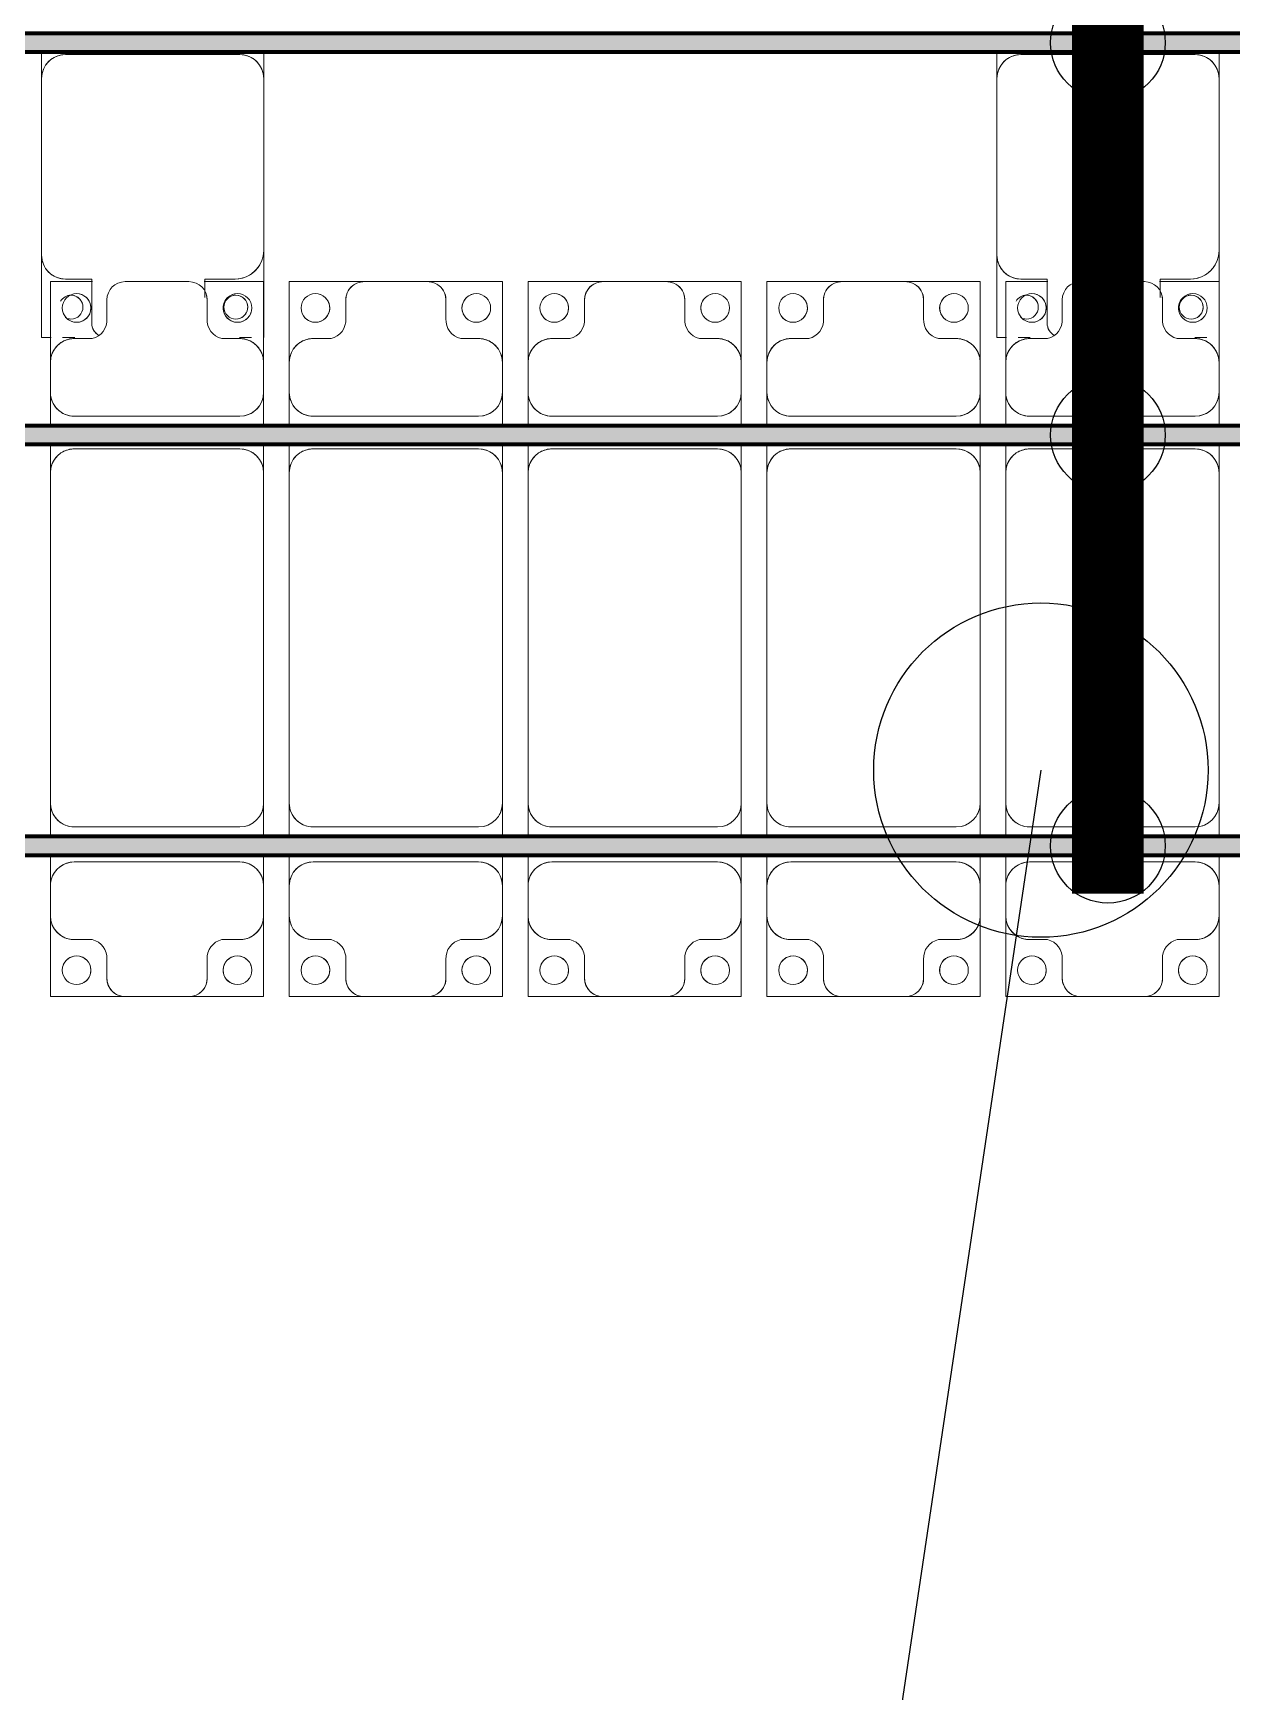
# Model space of a CAD drawing. Header units: millimetres. Extents: x -291190 to 146725, y 19759 to 185158.
# Drawn here: x -259430 to -256920, y 63380 to 66853 of the extents above; entities that cross this region are included whole.
import ezdxf

# ---------------------------------------------------------------- set-up
doc = ezdxf.new("R2010")
doc.units = ezdxf.units.MM
doc.layers.add('A-GENM', color=13, linetype='Continuous', lineweight=9)
doc.layers.add('S-BEAM', color=12, linetype='Continuous', lineweight=9)
for name, color, linetype in [('GC-BICH NEO', 6, 'Continuous'), ('GC-DAY NEO', 5, 'Continuous'), ('GC-HOP 40x60 GIA CUONG', 1, 'Continuous')]:
    doc.layers.add(name, color=color, linetype=linetype)

# ---------------------------------------------------------------- blocks, each defined once
blk = doc.blocks.new('Dầm C52 - Dầm C52-73879-KHUNG KẾT CẤU BÈ PIN 4')
at = {"layer": 'S-BEAM', "lineweight": 140}
blk.add_hatch(color=1, dxfattribs=at).paths.add_polyline_path([(-101365.1, 20), (-101557, 20), (-101557, -20), (101557, -20), (101557, 20), (-100456.6, 20)])
at = {"layer": 'S-BEAM', "color": 1, "lineweight": 140}
for p, q in [((-101557, 20), (101557, 20)), ((101557, -20), (-101557, -20))]:
    blk.add_line(p, q, dxfattribs=at)
blk = doc.blocks.new('Dai phaodi lai - DẢI PHAO DI LẠI-72756-KHUNG KẾT CẤU BÈ PIN 4')
at = {"layer": 'A-GENM', "color": 7}
for p, q in [((175776.8, 748.4), (175933.1, 748.4)), ((175776.8, 579.3), (175776.8, 748.4)), ((175776.8, 748.4), (175776.8, 579.3)), ((175933.1, 748.4), (175776.8, 748.4)), ((176066.9, 748.4), (175933.1, 748.4)), ((176066.9, 748.4), (176223.2, 748.4)), ((176223.2, 748.4), (176066.9, 748.4)), ((176223.2, 748.4), (176223.2, 579.3)), ((176223.2, 579.3), (176223.2, 748.4)), ((176276.8, 748.4), (176433.1, 748.4)), ((176276.8, 579.3), (176276.8, 748.4)), ((176276.8, 748.4), (176276.8, 579.3)), ((176433.1, 748.4), (176276.8, 748.4)), ((176566.9, 748.4), (176433.1, 748.4)), ((176566.9, 748.4), (176723.2, 748.4)), ((176723.2, 748.4), (176566.9, 748.4)), ((176723.2, 748.4), (176723.2, 579.3)), ((176723.2, 579.3), (176723.2, 748.4)), ((176776.8, 748.4), (176933.1, 748.4)), ((176776.8, 579.3), (176776.8, 748.4)), ((176776.8, 748.4), (176776.8, 579.3)), ((176933.1, 748.4), (176776.8, 748.4)), ((177066.9, 748.4), (176933.1, 748.4)), ((177066.9, 748.4), (177223.2, 748.4)), ((177223.2, 748.4), (177066.9, 748.4)), ((177223.2, 748.4), (177223.2, 579.3)), ((177223.2, 579.3), (177223.2, 748.4)), ((177276.8, 748.4), (177433.1, 748.4)), ((177276.8, 579.3), (177276.8, 748.4)), ((177276.8, 748.4), (177276.8, 579.3)), ((177433.1, 748.4), (177276.8, 748.4)), ((177566.9, 748.4), (177433.1, 748.4)), ((177566.9, 748.4), (177723.2, 748.4)), ((177723.2, 748.4), (177566.9, 748.4)), ((177723.2, 748.4), (177723.2, 579.3)), ((177723.2, 579.3), (177723.2, 748.4)), ((177776.8, 748.4), (177933.1, 748.4)), ((177776.8, 579.3), (177776.8, 748.4)), ((177776.8, 748.4), (177776.8, 579.3)), ((177933.1, 748.4), (177776.8, 748.4)), ((178066.9, 748.4), (177933.1, 748.4)), ((178066.9, 748.4), (178223.2, 748.4)), ((178223.2, 748.4), (178066.9, 748.4)), ((178223.2, 748.4), (178223.2, 579.3)), ((178223.2, 579.3), (178223.2, 748.4)), ((175895.1, 710.4), (175895.1, 670.7)), ((176104.9, 670.7), (176104.9, 710.4)), ((176395.1, 710.4), (176395.1, 670.7)), ((176604.9, 670.7), (176604.9, 710.4)), ((176895.1, 710.4), (176895.1, 670.7)), ((177104.9, 670.7), (177104.9, 710.4)), ((177395.1, 710.4), (177395.1, 670.7)), ((177604.9, 670.7), (177604.9, 710.4)), ((177895.1, 710.4), (177895.1, 670.7)), ((178104.9, 670.7), (178104.9, 710.4)), ((175864.3, 629.3), (175826.8, 629.3)), ((176173.2, 629.3), (176135.7, 629.3)), ((176364.3, 629.3), (176326.8, 629.3)), ((176673.2, 629.3), (176635.7, 629.3)), ((176864.3, 629.3), (176826.8, 629.3)), ((177173.2, 629.3), (177135.7, 629.3)), ((177364.3, 629.3), (177326.8, 629.3)), ((177673.2, 629.3), (177635.7, 629.3)), ((177864.3, 629.3), (177826.8, 629.3)), ((178173.2, 629.3), (178135.7, 629.3)), ((175776.8, 579.3), (175776.8, 516.7)), ((176223.2, 516.7), (176223.2, 579.3)), ((176276.8, 579.3), (176276.8, 516.7)), ((176723.2, 516.7), (176723.2, 579.3)), ((176776.8, 579.3), (176776.8, 516.7)), ((177223.2, 516.7), (177223.2, 579.3)), ((177276.8, 579.3), (177276.8, 516.7)), ((177723.2, 516.7), (177723.2, 579.3)), ((177776.8, 579.3), (177776.8, 516.7)), ((178223.2, 516.7), (178223.2, 579.3)), ((175776.8, 452.9), (175776.8, 516.7)), ((175776.8, 452.9), (175776.8, 516.7)), ((176223.2, 516.7), (176223.2, 452.9)), ((176223.2, 516.7), (176223.2, 452.9)), ((176276.8, 452.9), (176276.8, 516.7)), ((176276.8, 452.9), (176276.8, 516.7)), ((176723.2, 516.7), (176723.2, 452.9)), ((176723.2, 516.7), (176723.2, 452.9)), ((176776.8, 452.9), (176776.8, 516.7)), ((176776.8, 452.9), (176776.8, 516.7)), ((177223.2, 516.7), (177223.2, 452.9)), ((177223.2, 516.7), (177223.2, 452.9)), ((177276.8, 452.9), (177276.8, 516.7)), ((177276.8, 452.9), (177276.8, 516.7)), ((177723.2, 516.7), (177723.2, 452.9)), ((177723.2, 516.7), (177723.2, 452.9)), ((177776.8, 452.9), (177776.8, 516.7)), ((177776.8, 452.9), (177776.8, 516.7)), ((178223.2, 516.7), (178223.2, 452.9)), ((178223.2, 516.7), (178223.2, 452.9)), ((175826.8, 466.7), (176173.2, 466.7)), ((176326.8, 466.7), (176673.2, 466.7)), ((176826.8, 466.7), (177173.2, 466.7)), ((177326.8, 466.7), (177673.2, 466.7)), ((177826.8, 466.7), (178173.2, 466.7)), ((175776.8, 343.3), (175776.8, 412.9)), ((175776.8, 343.3), (175776.8, 412.9)), ((176173.2, 393.3), (175826.8, 393.3)), ((176223.2, 412.9), (176223.2, 343.3)), ((176223.2, 412.9), (176223.2, 343.3)), ((176276.8, 343.3), (176276.8, 412.9)), ((176276.8, 343.3), (176276.8, 412.9)), ((176673.2, 393.3), (176326.8, 393.3)), ((176723.2, 412.9), (176723.2, 343.3)), ((176723.2, 412.9), (176723.2, 343.3)), ((176776.8, 343.3), (176776.8, 412.9)), ((176776.8, 343.3), (176776.8, 412.9)), ((177173.2, 393.3), (176826.8, 393.3)), ((177223.2, 412.9), (177223.2, 343.3)), ((177223.2, 412.9), (177223.2, 343.3)), ((177276.8, 343.3), (177276.8, 412.9)), ((177276.8, 343.3), (177276.8, 412.9)), ((177673.2, 393.3), (177326.8, 393.3)), ((177723.2, 412.9), (177723.2, 343.3)), ((177723.2, 412.9), (177723.2, 343.3)), ((177776.8, 343.3), (177776.8, 412.9)), ((177776.8, 343.3), (177776.8, 412.9)), ((178173.2, 393.3), (177826.8, 393.3)), ((178223.2, 412.9), (178223.2, 343.3)), ((178223.2, 412.9), (178223.2, 343.3)), ((175776.8, 343.3), (175776.8, -348.3)), ((176223.2, -348.3), (176223.2, 343.3)), ((176276.8, 343.3), (176276.8, -348.3)), ((176723.2, -348.3), (176723.2, 343.3)), ((176776.8, 343.3), (176776.8, -348.3)), ((177223.2, -348.3), (177223.2, 343.3)), ((177276.8, 343.3), (177276.8, -348.3)), ((177723.2, -348.3), (177723.2, 343.3)), ((177776.8, 343.3), (177776.8, -348.3)), ((178223.2, -348.3), (178223.2, 343.3)), ((175776.8, -407.1), (175776.8, -348.3)), ((175776.8, -407.1), (175776.8, -348.3)), ((176223.2, -348.3), (176223.2, -407.1)), ((176223.2, -348.3), (176223.2, -407.1)), ((176276.8, -407.1), (176276.8, -348.3)), ((176276.8, -407.1), (176276.8, -348.3)), ((176723.2, -348.3), (176723.2, -407.1)), ((176723.2, -348.3), (176723.2, -407.1)), ((176776.8, -407.1), (176776.8, -348.3)), ((176776.8, -407.1), (176776.8, -348.3)), ((177223.2, -348.3), (177223.2, -407.1)), ((177223.2, -348.3), (177223.2, -407.1)), ((177276.8, -407.1), (177276.8, -348.3)), ((177276.8, -407.1), (177276.8, -348.3)), ((177723.2, -348.3), (177723.2, -407.1)), ((177723.2, -348.3), (177723.2, -407.1)), ((177776.8, -407.1), (177776.8, -348.3)), ((177776.8, -407.1), (177776.8, -348.3)), ((178223.2, -348.3), (178223.2, -407.1)), ((178223.2, -348.3), (178223.2, -407.1)), ((175826.8, -398.3), (176173.2, -398.3)), ((176326.8, -398.3), (176673.2, -398.3)), ((176826.8, -398.3), (177173.2, -398.3)), ((177326.8, -398.3), (177673.2, -398.3)), ((177826.8, -398.3), (178173.2, -398.3)), ((175776.8, -516.7), (175776.8, -447.1)), ((175776.8, -516.7), (175776.8, -447.1)), ((176223.2, -447.1), (176223.2, -516.7)), ((176223.2, -447.1), (176223.2, -516.7)), ((176276.8, -516.7), (176276.8, -447.1)), ((176276.8, -516.7), (176276.8, -447.1)), ((176723.2, -447.1), (176723.2, -516.7)), ((176723.2, -447.1), (176723.2, -516.7)), ((176776.8, -516.7), (176776.8, -447.1)), ((176776.8, -516.7), (176776.8, -447.1)), ((177223.2, -447.1), (177223.2, -516.7)), ((177223.2, -447.1), (177223.2, -516.7)), ((177276.8, -516.7), (177276.8, -447.1)), ((177276.8, -516.7), (177276.8, -447.1)), ((177723.2, -447.1), (177723.2, -516.7)), ((177723.2, -447.1), (177723.2, -516.7)), ((177776.8, -516.7), (177776.8, -447.1)), ((177776.8, -516.7), (177776.8, -447.1)), ((178223.2, -447.1), (178223.2, -516.7)), ((178223.2, -447.1), (178223.2, -516.7)), ((176173.2, -466.7), (175826.8, -466.7)), ((176673.2, -466.7), (176326.8, -466.7)), ((177173.2, -466.7), (176826.8, -466.7)), ((177673.2, -466.7), (177326.8, -466.7)), ((178173.2, -466.7), (177826.8, -466.7)), ((175776.8, -516.7), (175776.8, -579.3)), ((176223.2, -579.3), (176223.2, -516.7)), ((176276.8, -516.7), (176276.8, -579.3)), ((176723.2, -579.3), (176723.2, -516.7)), ((176776.8, -516.7), (176776.8, -579.3)), ((177223.2, -579.3), (177223.2, -516.7)), ((177276.8, -516.7), (177276.8, -579.3)), ((177723.2, -579.3), (177723.2, -516.7)), ((177776.8, -516.7), (177776.8, -579.3)), ((178223.2, -579.3), (178223.2, -516.7)), ((175776.8, -748.4), (175776.8, -579.3)), ((175776.8, -579.3), (175776.8, -748.4)), ((176223.2, -579.3), (176223.2, -748.4)), ((176223.2, -748.4), (176223.2, -579.3)), ((176276.8, -748.4), (176276.8, -579.3)), ((176276.8, -579.3), (176276.8, -748.4)), ((176723.2, -579.3), (176723.2, -748.4)), ((176723.2, -748.4), (176723.2, -579.3)), ((176776.8, -748.4), (176776.8, -579.3)), ((176776.8, -579.3), (176776.8, -748.4)), ((177223.2, -579.3), (177223.2, -748.4)), ((177223.2, -748.4), (177223.2, -579.3)), ((177276.8, -748.4), (177276.8, -579.3)), ((177276.8, -579.3), (177276.8, -748.4)), ((177723.2, -579.3), (177723.2, -748.4)), ((177723.2, -748.4), (177723.2, -579.3)), ((177776.8, -748.4), (177776.8, -579.3)), ((177776.8, -579.3), (177776.8, -748.4)), ((178223.2, -579.3), (178223.2, -748.4)), ((178223.2, -748.4), (178223.2, -579.3)), ((175826.8, -629.3), (175864.3, -629.3)), ((176135.7, -629.3), (176173.2, -629.3)), ((176326.8, -629.3), (176364.3, -629.3)), ((176635.7, -629.3), (176673.2, -629.3)), ((176826.8, -629.3), (176864.3, -629.3)), ((177135.7, -629.3), (177173.2, -629.3)), ((177326.8, -629.3), (177364.3, -629.3)), ((177635.7, -629.3), (177673.2, -629.3)), ((177826.8, -629.3), (177864.3, -629.3)), ((178135.7, -629.3), (178173.2, -629.3)), ((175895.1, -670.7), (175895.1, -710.4)), ((176104.9, -710.4), (176104.9, -670.7)), ((176395.1, -670.7), (176395.1, -710.4)), ((176604.9, -710.4), (176604.9, -670.7)), ((176895.1, -670.7), (176895.1, -710.4)), ((177104.9, -710.4), (177104.9, -670.7)), ((177395.1, -670.7), (177395.1, -710.4)), ((177604.9, -710.4), (177604.9, -670.7)), ((177895.1, -670.7), (177895.1, -710.4)), ((178104.9, -710.4), (178104.9, -670.7)), ((175901.5, -748.4), (175776.8, -748.4)), ((175776.8, -748.4), (175901.5, -748.4)), ((175933.1, -748.4), (176066.9, -748.4)), ((176223.2, -748.4), (176135.2, -748.4)), ((176135.2, -748.4), (176223.2, -748.4)), ((176433.1, -748.4), (176276.8, -748.4)), ((176276.8, -748.4), (176433.1, -748.4)), ((176433.1, -748.4), (176566.9, -748.4)), ((176723.2, -748.4), (176566.9, -748.4)), ((176566.9, -748.4), (176723.2, -748.4)), ((176933.1, -748.4), (176776.8, -748.4)), ((176776.8, -748.4), (176933.1, -748.4)), ((176933.1, -748.4), (177066.9, -748.4)), ((177223.2, -748.4), (177066.9, -748.4)), ((177066.9, -748.4), (177223.2, -748.4)), ((177433.1, -748.4), (177276.8, -748.4)), ((177276.8, -748.4), (177433.1, -748.4)), ((177433.1, -748.4), (177566.9, -748.4)), ((177723.2, -748.4), (177566.9, -748.4)), ((177566.9, -748.4), (177723.2, -748.4)), ((177901.5, -748.4), (177776.8, -748.4)), ((177776.8, -748.4), (177901.5, -748.4)), ((177933.1, -748.4), (178066.9, -748.4)), ((178223.2, -748.4), (178135.2, -748.4)), ((178135.2, -748.4), (178223.2, -748.4))]:
    blk.add_line(p, q, dxfattribs=at)
for centre, radius, start, end in [((175933.1, 710.4), 38, 90, 180), ((175933.1, 710.4), 38, 90, 180), ((175933.1, 710.4), 38, 120, 180), ((175933.1, 710.4), 38, 120, 180), ((175933.1, 710.4), 38, 90, 105), ((175933.1, 710.4), 38, 90, 105), ((176066.9, 710.4), 38, 360, 90), ((176066.9, 710.4), 38, 75, 90), ((176066.9, 710.4), 38, 0, 90), ((176066.9, 710.4), 38, 75, 90), ((176066.9, 710.4), 38, 0, 60), ((176066.9, 710.4), 38, 0, 60), ((176433.1, 710.4), 38, 90, 180), ((176433.1, 710.4), 38, 90, 180), ((176433.1, 710.4), 38, 120, 180), ((176433.1, 710.4), 38, 120, 180), ((176433.1, 710.4), 38, 90, 105), ((176433.1, 710.4), 38, 90, 105), ((176566.9, 710.4), 38, 360, 90), ((176566.9, 710.4), 38, 75, 90), ((176566.9, 710.4), 38, 0, 90), ((176566.9, 710.4), 38, 75, 90), ((176566.9, 710.4), 38, 0, 60), ((176566.9, 710.4), 38, 0, 60), ((176933.1, 710.4), 38, 90, 180), ((176933.1, 710.4), 38, 90, 180), ((176933.1, 710.4), 38, 120, 180), ((176933.1, 710.4), 38, 120, 180), ((176933.1, 710.4), 38, 90, 105), ((176933.1, 710.4), 38, 90, 105), ((177066.9, 710.4), 38, 360, 90), ((177066.9, 710.4), 38, 75, 90), ((177066.9, 710.4), 38, 0, 90), ((177066.9, 710.4), 38, 75, 90), ((177066.9, 710.4), 38, 0, 60), ((177066.9, 710.4), 38, 0, 60), ((177433.1, 710.4), 38, 90, 180), ((177433.1, 710.4), 38, 90, 180), ((177433.1, 710.4), 38, 120, 180), ((177433.1, 710.4), 38, 120, 180), ((177433.1, 710.4), 38, 90, 105), ((177433.1, 710.4), 38, 90, 105), ((177566.9, 710.4), 38, 360, 90), ((177566.9, 710.4), 38, 75, 90), ((177566.9, 710.4), 38, 0, 90), ((177566.9, 710.4), 38, 75, 90), ((177566.9, 710.4), 38, 0, 60), ((177566.9, 710.4), 38, 0, 60), ((177933.1, 710.4), 38, 90, 180), ((177933.1, 710.4), 38, 90, 180), ((177933.1, 710.4), 38, 120, 180), ((177933.1, 710.4), 38, 120, 180), ((177933.1, 710.4), 38, 90, 105), ((177933.1, 710.4), 38, 90, 105), ((178066.9, 710.4), 38, 360, 90), ((178066.9, 710.4), 38, 75, 90), ((178066.9, 710.4), 38, 0, 90), ((178066.9, 710.4), 38, 75, 90), ((178066.9, 710.4), 38, 0, 60), ((178066.9, 710.4), 38, 0, 60), ((175831.6, 693.3), 30, 90, 270), ((175831.6, 693.3), 30, 90, 180), ((175831.6, 693.3), 30, 270, 90), ((175831.6, 693.3), 30, 285, 90), ((176168.4, 693.3), 30, 90, 270), ((176168.4, 693.3), 30, 90, 255), ((176168.4, 693.3), 30, 270, 90), ((176168.4, 693.3), 30, 0, 90), ((176331.6, 693.3), 30, 90, 270), ((176331.6, 693.3), 30, 90, 180), ((176331.6, 693.3), 30, 270, 90), ((176331.6, 693.3), 30, 285, 90), ((176668.4, 693.3), 30, 90, 270), ((176668.4, 693.3), 30, 90, 255), ((176668.4, 693.3), 30, 270, 90), ((176668.4, 693.3), 30, 0, 90), ((176831.6, 693.3), 30, 90, 270), ((176831.6, 693.3), 30, 90, 180), ((176831.6, 693.3), 30, 270, 90), ((176831.6, 693.3), 30, 285, 90), ((177168.4, 693.3), 30, 90, 270), ((177168.4, 693.3), 30, 90, 255), ((177168.4, 693.3), 30, 270, 90), ((177168.4, 693.3), 30, 0, 90), ((177331.6, 693.3), 30, 90, 270), ((177331.6, 693.3), 30, 90, 180), ((177331.6, 693.3), 30, 270, 90), ((177331.6, 693.3), 30, 285, 90), ((177668.4, 693.3), 30, 90, 270), ((177668.4, 693.3), 30, 90, 255), ((177668.4, 693.3), 30, 270, 90), ((177668.4, 693.3), 30, 0, 90), ((177831.6, 693.3), 30, 90, 270), ((177831.6, 693.3), 30, 90, 180), ((177831.6, 693.3), 30, 270, 90), ((177831.6, 693.3), 30, 285, 90), ((178168.4, 693.3), 30, 90, 270), ((178168.4, 693.3), 30, 90, 255), ((178168.4, 693.3), 30, 270, 90), ((178168.4, 693.3), 30, 0, 90), ((175831.6, 693.3), 30, 195, 270), ((175855.2, 668.2), 40, 283.1885, 3.5081), ((176144.8, 668.2), 40, 176.4919, 256.8115), ((176168.4, 693.3), 30, 270, 345), ((176331.6, 693.3), 30, 195, 270), ((176355.2, 668.2), 40, 283.1885, 3.5081), ((176644.8, 668.2), 40, 176.4919, 256.8115), ((176668.4, 693.3), 30, 270, 345), ((176831.6, 693.3), 30, 195, 270), ((176855.2, 668.2), 40, 283.1885, 3.5081), ((177144.8, 668.2), 40, 176.4919, 256.8115), ((177168.4, 693.3), 30, 270, 345), ((177331.6, 693.3), 30, 195, 270), ((177355.2, 668.2), 40, 283.1885, 3.5081), ((177644.8, 668.2), 40, 176.4919, 256.8115), ((177668.4, 693.3), 30, 270, 345), ((177831.6, 693.3), 30, 195, 270), ((177855.2, 668.2), 40, 283.1885, 3.5081), ((178144.8, 668.2), 40, 176.4919, 256.8115), ((178168.4, 693.3), 30, 270, 345), ((175826.8, 579.3), 50, 90, 180), ((175826.8, 579.3), 50, 90, 165), ((175826.8, 579.3), 50, 90, 120), ((175826.8, 579.3), 50, 90, 120), ((176173.2, 579.3), 50, 0, 90), ((176173.2, 579.3), 50, 60, 90), ((176173.2, 579.3), 50, 15, 90), ((176173.2, 579.3), 50, 60, 90), ((176326.8, 579.3), 50, 90, 180), ((176326.8, 579.3), 50, 90, 165), ((176326.8, 579.3), 50, 90, 120), ((176326.8, 579.3), 50, 90, 120), ((176673.2, 579.3), 50, 0, 90), ((176673.2, 579.3), 50, 60, 90), ((176673.2, 579.3), 50, 15, 90), ((176673.2, 579.3), 50, 60, 90), ((176826.8, 579.3), 50, 90, 180), ((176826.8, 579.3), 50, 90, 165), ((176826.8, 579.3), 50, 90, 120), ((176826.8, 579.3), 50, 90, 120), ((177173.2, 579.3), 50, 0, 90), ((177173.2, 579.3), 50, 60, 90), ((177173.2, 579.3), 50, 15, 90), ((177173.2, 579.3), 50, 60, 90), ((177326.8, 579.3), 50, 90, 180), ((177326.8, 579.3), 50, 90, 165), ((177326.8, 579.3), 50, 90, 120), ((177326.8, 579.3), 50, 90, 120), ((177673.2, 579.3), 50, 0, 90), ((177673.2, 579.3), 50, 60, 90), ((177673.2, 579.3), 50, 15, 90), ((177673.2, 579.3), 50, 60, 90), ((177826.8, 579.3), 50, 90, 180), ((177826.8, 579.3), 50, 90, 165), ((177826.8, 579.3), 50, 90, 120), ((177826.8, 579.3), 50, 90, 120), ((178173.2, 579.3), 50, 0, 90), ((178173.2, 579.3), 50, 60, 90), ((178173.2, 579.3), 50, 15, 90), ((178173.2, 579.3), 50, 60, 90), ((175826.8, 579.3), 50, 135, 150), ((175826.8, 579.3), 50, 135, 150), ((176173.2, 579.3), 50, 30, 45), ((176173.2, 579.3), 50, 30, 45), ((176326.8, 579.3), 50, 135, 150), ((176326.8, 579.3), 50, 135, 150), ((176673.2, 579.3), 50, 30, 45), ((176673.2, 579.3), 50, 30, 45), ((176826.8, 579.3), 50, 135, 150), ((176826.8, 579.3), 50, 135, 150), ((177173.2, 579.3), 50, 30, 45), ((177173.2, 579.3), 50, 30, 45), ((177326.8, 579.3), 50, 135, 150), ((177326.8, 579.3), 50, 135, 150), ((177673.2, 579.3), 50, 30, 45), ((177673.2, 579.3), 50, 30, 45), ((177826.8, 579.3), 50, 135, 150), ((177826.8, 579.3), 50, 135, 150), ((178173.2, 579.3), 50, 30, 45), ((178173.2, 579.3), 50, 30, 45), ((175826.8, 516.7), 50, 180, 270), ((175826.8, 516.7), 50, 195, 270), ((176173.2, 516.7), 50, 270, 0), ((176173.2, 516.7), 50, 270, 345), ((176326.8, 516.7), 50, 180, 270), ((176326.8, 516.7), 50, 195, 270), ((176673.2, 516.7), 50, 270, 0), ((176673.2, 516.7), 50, 270, 345), ((176826.8, 516.7), 50, 180, 270), ((176826.8, 516.7), 50, 195, 270), ((177173.2, 516.7), 50, 270, 0), ((177173.2, 516.7), 50, 270, 345), ((177326.8, 516.7), 50, 180, 270), ((177326.8, 516.7), 50, 195, 270), ((177673.2, 516.7), 50, 270, 0), ((177673.2, 516.7), 50, 270, 345), ((177826.8, 516.7), 50, 180, 270), ((177826.8, 516.7), 50, 195, 270), ((178173.2, 516.7), 50, 270, 0), ((178173.2, 516.7), 50, 270, 345), ((175826.8, 343.3), 50, 90, 180), ((175826.8, 343.3), 50, 105, 120), ((176173.2, 343.3), 50, 360, 90), ((176173.2, 343.3), 50, 360, 75), ((176326.8, 343.3), 50, 90, 180), ((176326.8, 343.3), 50, 105, 120), ((176673.2, 343.3), 50, 360, 90), ((176673.2, 343.3), 50, 360, 75), ((176826.8, 343.3), 50, 90, 180), ((176826.8, 343.3), 50, 105, 120), ((177173.2, 343.3), 50, 360, 90), ((177173.2, 343.3), 50, 360, 75), ((177326.8, 343.3), 50, 90, 180), ((177326.8, 343.3), 50, 105, 120), ((177673.2, 343.3), 50, 360, 90), ((177673.2, 343.3), 50, 360, 75), ((177826.8, 343.3), 50, 90, 180), ((177826.8, 343.3), 50, 105, 120), ((178173.2, 343.3), 50, 360, 90), ((178173.2, 343.3), 50, 360, 75), ((175826.8, 343.3), 50, 150, 180), ((176326.8, 343.3), 50, 150, 180), ((176826.8, 343.3), 50, 150, 180), ((177326.8, 343.3), 50, 150, 180), ((177826.8, 343.3), 50, 150, 180), ((175826.8, -348.3), 50, 180, 270), ((175826.8, -348.3), 50, 195, 270), ((176173.2, -348.3), 50, 270, 360), ((176173.2, -348.3), 50, 315, 360), ((176326.8, -348.3), 50, 180, 270), ((176326.8, -348.3), 50, 195, 270), ((176673.2, -348.3), 50, 270, 360), ((176673.2, -348.3), 50, 315, 360), ((176826.8, -348.3), 50, 180, 270), ((176826.8, -348.3), 50, 195, 270), ((177173.2, -348.3), 50, 270, 360), ((177173.2, -348.3), 50, 315, 360), ((177326.8, -348.3), 50, 180, 270), ((177326.8, -348.3), 50, 195, 270), ((177673.2, -348.3), 50, 270, 360), ((177673.2, -348.3), 50, 315, 360), ((177826.8, -348.3), 50, 180, 270), ((177826.8, -348.3), 50, 195, 270), ((178173.2, -348.3), 50, 270, 360), ((178173.2, -348.3), 50, 315, 360), ((176173.2, -348.3), 50, 270, 300), ((176673.2, -348.3), 50, 270, 300), ((177173.2, -348.3), 50, 270, 300), ((177673.2, -348.3), 50, 270, 300), ((178173.2, -348.3), 50, 270, 300), ((175826.8, -516.7), 50, 90, 180), ((175826.8, -516.7), 50, 90, 165), ((176173.2, -516.7), 50, 360, 90), ((176173.2, -516.7), 50, 15, 90), ((176326.8, -516.7), 50, 90, 180), ((176326.8, -516.7), 50, 90, 165), ((176673.2, -516.7), 50, 360, 90), ((176673.2, -516.7), 50, 15, 90), ((176826.8, -516.7), 50, 90, 180), ((176826.8, -516.7), 50, 90, 165), ((177173.2, -516.7), 50, 360, 90), ((177173.2, -516.7), 50, 15, 90), ((177326.8, -516.7), 50, 90, 180), ((177326.8, -516.7), 50, 90, 165), ((177673.2, -516.7), 50, 360, 90), ((177673.2, -516.7), 50, 15, 90), ((177826.8, -516.7), 50, 90, 180), ((177826.8, -516.7), 50, 90, 165), ((178173.2, -516.7), 50, 360, 90), ((178173.2, -516.7), 50, 15, 90), ((175826.8, -579.3), 50, 180, 270), ((176173.2, -579.3), 50, 270, 360), ((176326.8, -579.3), 50, 180, 270), ((176673.2, -579.3), 50, 270, 360), ((176826.8, -579.3), 50, 180, 270), ((177173.2, -579.3), 50, 270, 360), ((177326.8, -579.3), 50, 180, 270), ((177673.2, -579.3), 50, 270, 360), ((177826.8, -579.3), 50, 180, 270), ((178173.2, -579.3), 50, 270, 360), ((175826.8, -579.3), 50, 195, 270), ((175826.8, -579.3), 50, 210, 225), ((175826.8, -579.3), 50, 210, 225), ((175826.8, -579.3), 50, 240, 270), ((175826.8, -579.3), 50, 240, 270), ((176173.2, -579.3), 50, 270, 345), ((176173.2, -579.3), 50, 270, 300), ((176173.2, -579.3), 50, 270, 300), ((176173.2, -579.3), 50, 315, 330), ((176173.2, -579.3), 50, 315, 330), ((176326.8, -579.3), 50, 195, 270), ((176326.8, -579.3), 50, 210, 225), ((176326.8, -579.3), 50, 210, 225), ((176326.8, -579.3), 50, 240, 270), ((176326.8, -579.3), 50, 240, 270), ((176673.2, -579.3), 50, 270, 345), ((176673.2, -579.3), 50, 270, 300), ((176673.2, -579.3), 50, 270, 300), ((176673.2, -579.3), 50, 315, 330), ((176673.2, -579.3), 50, 315, 330), ((176826.8, -579.3), 50, 195, 270), ((176826.8, -579.3), 50, 210, 225), ((176826.8, -579.3), 50, 210, 225), ((176826.8, -579.3), 50, 240, 270), ((176826.8, -579.3), 50, 240, 270), ((177173.2, -579.3), 50, 270, 345), ((177173.2, -579.3), 50, 270, 300), ((177173.2, -579.3), 50, 270, 300), ((177173.2, -579.3), 50, 315, 330), ((177173.2, -579.3), 50, 315, 330), ((177326.8, -579.3), 50, 195, 270), ((177326.8, -579.3), 50, 210, 225), ((177326.8, -579.3), 50, 210, 225), ((177326.8, -579.3), 50, 240, 270), ((177326.8, -579.3), 50, 240, 270), ((177673.2, -579.3), 50, 270, 345), ((177673.2, -579.3), 50, 270, 300), ((177673.2, -579.3), 50, 270, 300), ((177673.2, -579.3), 50, 315, 330), ((177673.2, -579.3), 50, 315, 330), ((177826.8, -579.3), 50, 195, 270), ((177826.8, -579.3), 50, 210, 225), ((177826.8, -579.3), 50, 210, 225), ((177826.8, -579.3), 50, 240, 270), ((177826.8, -579.3), 50, 240, 270), ((178173.2, -579.3), 50, 270, 345), ((178173.2, -579.3), 50, 270, 300), ((178173.2, -579.3), 50, 270, 300), ((178173.2, -579.3), 50, 315, 330), ((178173.2, -579.3), 50, 315, 330), ((175855.2, -668.2), 40, 356.4919, 76.8115), ((176144.8, -668.2), 40, 103.1885, 183.5081), ((176355.2, -668.2), 40, 356.4919, 76.8115), ((176644.8, -668.2), 40, 103.1885, 183.5081), ((176855.2, -668.2), 40, 356.4919, 76.8115), ((177144.8, -668.2), 40, 103.1885, 183.5081), ((177355.2, -668.2), 40, 356.4919, 76.8115), ((177644.8, -668.2), 40, 103.1885, 183.5081), ((177855.2, -668.2), 40, 356.4919, 76.8115), ((178144.8, -668.2), 40, 103.1885, 183.5081), ((175831.6, -693.3), 30, 90, 270), ((175831.6, -693.3), 30, 180, 270), ((175831.6, -693.3), 30, 90, 165), ((175831.6, -693.3), 30, 270, 90), ((175831.6, -693.3), 30, 270, 75), ((176168.4, -693.3), 30, 90, 270), ((176168.4, -693.3), 30, 105, 270), ((176168.4, -693.3), 30, 270, 90), ((176168.4, -693.3), 30, 15, 90), ((176168.4, -693.3), 30, 270, 360), ((176331.6, -693.3), 30, 90, 270), ((176331.6, -693.3), 30, 180, 270), ((176331.6, -693.3), 30, 90, 165), ((176331.6, -693.3), 30, 270, 90), ((176331.6, -693.3), 30, 270, 75), ((176668.4, -693.3), 30, 90, 270), ((176668.4, -693.3), 30, 105, 270), ((176668.4, -693.3), 30, 270, 90), ((176668.4, -693.3), 30, 15, 90), ((176668.4, -693.3), 30, 270, 360), ((176831.6, -693.3), 30, 90, 270), ((176831.6, -693.3), 30, 180, 270), ((176831.6, -693.3), 30, 90, 165), ((176831.6, -693.3), 30, 270, 90), ((176831.6, -693.3), 30, 270, 75), ((177168.4, -693.3), 30, 90, 270), ((177168.4, -693.3), 30, 105, 270), ((177168.4, -693.3), 30, 270, 90), ((177168.4, -693.3), 30, 15, 90), ((177168.4, -693.3), 30, 270, 360), ((177331.6, -693.3), 30, 90, 270), ((177331.6, -693.3), 30, 180, 270), ((177331.6, -693.3), 30, 90, 165), ((177331.6, -693.3), 30, 270, 90), ((177331.6, -693.3), 30, 270, 75), ((177668.4, -693.3), 30, 90, 270), ((177668.4, -693.3), 30, 105, 270), ((177668.4, -693.3), 30, 270, 90), ((177668.4, -693.3), 30, 15, 90), ((177668.4, -693.3), 30, 270, 360), ((177831.6, -693.3), 30, 90, 270), ((177831.6, -693.3), 30, 180, 270), ((177831.6, -693.3), 30, 90, 165), ((177831.6, -693.3), 30, 270, 90), ((177831.6, -693.3), 30, 270, 75), ((178168.4, -693.3), 30, 90, 270), ((178168.4, -693.3), 30, 105, 270), ((178168.4, -693.3), 30, 270, 90), ((178168.4, -693.3), 30, 15, 90), ((178168.4, -693.3), 30, 270, 360), ((175933.1, -710.4), 38, 180, 270), ((175933.1, -710.4), 38, 180, 210), ((175933.1, -710.4), 38, 180, 210), ((176066.9, -710.4), 38, 270, 360), ((176433.1, -710.4), 38, 180, 270), ((176433.1, -710.4), 38, 180, 240), ((176433.1, -710.4), 38, 180, 270), ((176433.1, -710.4), 38, 180, 240), ((176566.9, -710.4), 38, 270, 360), ((176566.9, -710.4), 38, 270, 360), ((176566.9, -710.4), 38, 300, 360), ((176566.9, -710.4), 38, 300, 360), ((176933.1, -710.4), 38, 180, 270), ((176933.1, -710.4), 38, 180, 240), ((176933.1, -710.4), 38, 180, 270), ((176933.1, -710.4), 38, 180, 240), ((177066.9, -710.4), 38, 270, 360), ((177066.9, -710.4), 38, 270, 360), ((177066.9, -710.4), 38, 300, 360), ((177066.9, -710.4), 38, 300, 360), ((177433.1, -710.4), 38, 180, 270), ((177433.1, -710.4), 38, 180, 240), ((177433.1, -710.4), 38, 180, 270), ((177433.1, -710.4), 38, 180, 240), ((177566.9, -710.4), 38, 270, 360), ((177566.9, -710.4), 38, 270, 360), ((177566.9, -710.4), 38, 300, 360), ((177566.9, -710.4), 38, 300, 360), ((177933.1, -710.4), 38, 180, 270), ((177933.1, -710.4), 38, 180, 210), ((177933.1, -710.4), 38, 180, 210), ((178066.9, -710.4), 38, 270, 360), ((176433.1, -710.4), 38, 255, 270), ((176433.1, -710.4), 38, 255, 270), ((176566.9, -710.4), 38, 270, 285), ((176566.9, -710.4), 38, 270, 285), ((176933.1, -710.4), 38, 255, 270), ((176933.1, -710.4), 38, 255, 270), ((177066.9, -710.4), 38, 270, 285), ((177066.9, -710.4), 38, 270, 285), ((177433.1, -710.4), 38, 255, 270), ((177433.1, -710.4), 38, 255, 270), ((177566.9, -710.4), 38, 270, 285), ((177566.9, -710.4), 38, 270, 285)]:
    blk.add_arc(centre, radius, start, end, dxfattribs=at)
blk = doc.blocks.new('Dầm C52 - Dầm C52-V31-KHUNG KẾT CẤU BÈ PIN 4')
at = {"layer": 'S-BEAM', "lineweight": 140}
blk.add_hatch(color=1, dxfattribs=at).paths.add_polyline_path([(-101365.1, 20), (-101557, 20), (-101557, -20), (101557, -20), (101557, 20), (-100456.6, 20)])
at = {"layer": 'S-BEAM', "color": 1, "lineweight": 140}
for p, q in [((-101557, 20), (101557, 20)), ((101557, -20), (-101557, -20))]:
    blk.add_line(p, q, dxfattribs=at)
blk = doc.blocks.new('Dai phao do pin - DẢI PHAO ĐỠ PIN-V49-KHUNG KẾT CẤU BÈ PIN 4')
at = {"layer": 'A-GENM', "color": 7}
for p, q in [((68484.9, 241.6), (68539.7, 241.6)), ((68484.9, 241.6), (68539.7, 241.6)), ((68899.7, 241.6), (68539.7, 241.6)), ((68899.7, 241.6), (69082.2, 241.6)), ((69082.2, 241.6), (68899.7, 241.6)), ((69082.2, 216), (69082.2, 190.8)), ((69082.2, 190.8), (69082.2, 216)), ((68489.7, 191.6), (68489.7, -173.4)), ((68959.7, 118.2), (68959.7, 181.6)), ((68998.2, 118.2), (68959.7, 118.2)), ((68959.7, -173.4), (68959.7, -118.2)), ((68959.7, -118.2), (69052.2, -118.2)), ((69082.2, -154.1), (69082.2, -179.3)), ((69082.2, -179.3), (69082.2, -154.1)), ((69082.2, -203.6), (69082.2, -223.4)), ((69082.2, -223.4), (69082.2, -203.6)), ((68539.7, -223.4), (68484.9, -223.4)), ((68539.7, -223.4), (68484.9, -223.4)), ((68539.7, -223.4), (68909.7, -223.4)), ((69082.2, -223.4), (68909.7, -223.4)), ((68909.7, -223.4), (69082.2, -223.4))]:
    blk.add_line(p, q, dxfattribs=at)
for centre, radius, start, end in [((68539.7, 191.6), 50, 90, 180), ((68539.7, 191.6), 50, 105, 180), ((68899.7, 181.6), 60, 360, 90), ((68899.7, 181.6), 60, 45, 60), ((68899.7, 181.6), 60, 360, 60), ((68899.7, 181.6), 60, 45, 60), ((69018.6, 183.2), 25, 0, 180), ((69018.6, 183.2), 25, 180, 0), ((69018.6, 183.2), 25, 180, 195), ((69018.6, 183.2), 25, 360, 165), ((69018.6, 183.2), 25, 270, 360), ((69018.6, 183.2), 25, 210, 255), ((69052.2, -88.2), 30, 270, 330), ((69052.2, -88.2), 30, 285, 330), ((69018.6, -161.8), 25, 0, 180), ((69018.6, -161.8), 25, 105, 165), ((69018.6, -161.8), 25, 360, 90), ((69052.2, -88.2), 30, 285, 300), ((69052.2, -88.2), 30, 285, 300), ((68539.7, -173.4), 50, 180, 270), ((68539.7, -173.4), 50, 180, 255), ((68909.7, -173.4), 50, 270, 360), ((68909.7, -173.4), 50, 285, 360), ((68909.7, -173.4), 50, 315, 0), ((68909.7, -173.4), 50, 315, 0), ((69018.6, -161.8), 25, 180, 240), ((69018.6, -161.8), 25, 180, 240), ((69018.6, -161.8), 25, 330, 0), ((69018.6, -161.8), 25, 330, 360)]:
    blk.add_arc(centre, radius, start, end, dxfattribs=at)
blk = doc.blocks.new('Dai phao do pin - DẢI PHAO ĐỠ PIN-V47-KHUNG KẾT CẤU BÈ PIN 4')
at = {"layer": 'A-GENM', "color": 7}
for p, q in [((68484.9, 241.6), (68539.7, 241.6)), ((68484.9, 241.6), (68539.7, 241.6)), ((68899.7, 241.6), (68539.7, 241.6)), ((68899.7, 241.6), (69082.2, 241.6)), ((69082.2, 241.6), (68899.7, 241.6)), ((69082.2, 216), (69082.2, 190.8)), ((69082.2, 190.8), (69082.2, 216)), ((68489.7, 191.6), (68489.7, -173.4)), ((68959.7, 118.2), (68959.7, 181.6)), ((68998.2, 118.2), (68959.7, 118.2)), ((68959.7, -173.4), (68959.7, -118.2)), ((68959.7, -118.2), (69052.2, -118.2)), ((69082.2, -154.1), (69082.2, -179.3)), ((69082.2, -179.3), (69082.2, -154.1)), ((69082.2, -203.6), (69082.2, -223.4)), ((69082.2, -223.4), (69082.2, -203.6)), ((68539.7, -223.4), (68484.9, -223.4)), ((68539.7, -223.4), (68484.9, -223.4)), ((68539.7, -223.4), (68909.7, -223.4)), ((69082.2, -223.4), (68909.7, -223.4)), ((68909.7, -223.4), (69082.2, -223.4))]:
    blk.add_line(p, q, dxfattribs=at)
for centre, radius, start, end in [((68539.7, 191.6), 50, 90, 180), ((68539.7, 191.6), 50, 105, 180), ((68899.7, 181.6), 60, 360, 90), ((68899.7, 181.6), 60, 45, 60), ((68899.7, 181.6), 60, 360, 60), ((68899.7, 181.6), 60, 45, 60), ((69018.6, 183.2), 25, 0, 180), ((69018.6, 183.2), 25, 180, 0), ((69018.6, 183.2), 25, 180, 195), ((69018.6, 183.2), 25, 360, 165), ((69018.6, 183.2), 25, 270, 360), ((69018.6, 183.2), 25, 210, 255), ((69052.2, -88.2), 30, 270, 330), ((69052.2, -88.2), 30, 285, 330), ((69018.6, -161.8), 25, 0, 180), ((69018.6, -161.8), 25, 105, 165), ((69018.6, -161.8), 25, 360, 90), ((69052.2, -88.2), 30, 285, 300), ((69052.2, -88.2), 30, 285, 300), ((68539.7, -173.4), 50, 180, 270), ((68539.7, -173.4), 50, 180, 255), ((68909.7, -173.4), 50, 270, 360), ((68909.7, -173.4), 50, 285, 360), ((68909.7, -173.4), 50, 315, 0), ((68909.7, -173.4), 50, 315, 0), ((69018.6, -161.8), 25, 180, 240), ((69018.6, -161.8), 25, 180, 240), ((69018.6, -161.8), 25, 330, 0), ((69018.6, -161.8), 25, 330, 360)]:
    blk.add_arc(centre, radius, start, end, dxfattribs=at)

msp = doc.modelspace()

# ---------------------------------------------------------------- linework, layer by layer
at = {"layer": 'GC-BICH NEO'}
msp.add_circle((-257320.1, 65310.2), 350, dxfattribs=at)
at = {"layer": 'GC-DAY NEO'}
msp.add_line((-257320.1, 65310.2), (-258499.1, 57397.5), dxfattribs=at)
at = {"layer": 'GC-HOP 40x60 GIA CUONG', "const_width": 150}
msp.add_lwpolyline([(-257179.7, 65051.7), (-257179.7, 80051.7)], dxfattribs=at)
at = {"layer": 'GC-HOP 40x60 GIA CUONG'}
for centre in [(-257179.7, 66833.3), (-257179.7, 66011.7), (-257179.7, 65151.7)]:
    msp.add_circle(centre, 120, dxfattribs=at)

# ---------------------------------------------------------------- block references
at = {"layer": 'A-GENM', "color": 7}
for name, p, rotation in [('Dai phao do pin - DẢI PHAO ĐỠ PIN-V47-KHUNG KẾT CẤU BÈ PIN 4', (-259188.7, 135298.2), 269.9999999999996), ('Dai phao do pin - DẢI PHAO ĐỠ PIN-V49-KHUNG KẾT CẤU BÈ PIN 4', (-257188.7, 135298.2), 269.9999999999996), ('Dai phaodi lai - DẢI PHAO DI LẠI-72756-KHUNG KẾT CẤU BÈ PIN 4', (-81170.4, 65584.6), 180)]:
    msp.add_blockref(name, p, dxfattribs=dict(at, rotation=rotation))
at = {"layer": 'S-BEAM', "color": 1, "lineweight": 140, "rotation": 180}
for name, p in [('Dầm C52 - Dầm C52-73879-KHUNG KẾT CẤU BÈ PIN 4', (-182145.7, 66833.3)), ('Dầm C52 - Dầm C52-V31-KHUNG KẾT CẤU BÈ PIN 4', (-182145.7, 66011.7)), ('Dầm C52 - Dầm C52-73879-KHUNG KẾT CẤU BÈ PIN 4', (-182145.7, 65151.7))]:
    msp.add_blockref(name, p, dxfattribs=at)

doc.saveas('drawing.dxf')
